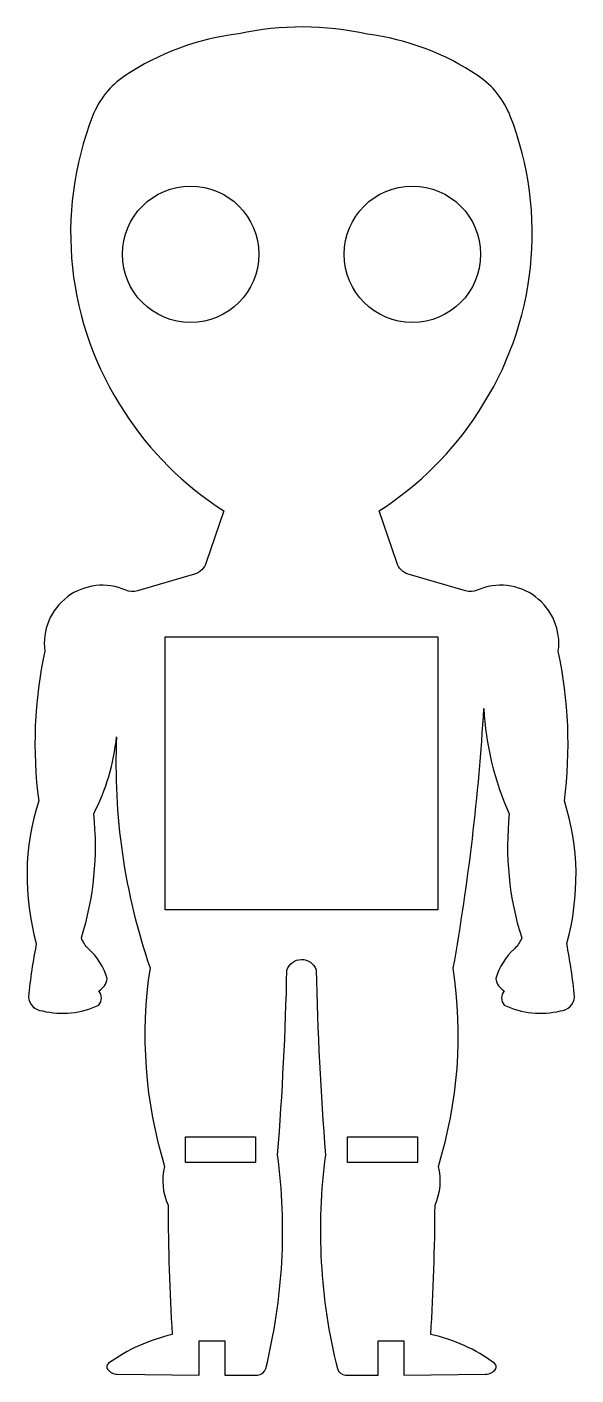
# Model space of a CAD drawing. Header units: millimetres. Extents: x 2 to 66, y -61 to 98.
import ezdxf

# ---------------------------------------------------------------- set-up
doc = ezdxf.new("R2010")
doc.units = ezdxf.units.MM
doc.layers.add('Corte exterior', color=1, linetype='Continuous', true_color=0xff0000)

msp = doc.modelspace()

# ---------------------------------------------------------------- linework, layer by layer
at = {"layer": 'Corte exterior'}
msp.add_lwpolyline([(59.23, -10.57, 0.141085), (57.03, -14.06, 0.236068), (58.02, -15.5, 0.374534), (58.02, -17.17, 0.169466), (64.61, -17.85, 0.366308), (66.28, -16.18, 0.019436), (65.35, -9.93, 0.146976), (65.07, 6.79, 0.085398), (64.36, 24.33, 0.586376), (54.85, 31.47, -0.17738), (53.48, 31.38), (46.78, 33.35, -0.256163), (45.42, 34.72), (43.36, 40.77, 0.108292), (55.03, 52.41, 0.243158), (58.73, 87.06, 0.154116), (54.96, 91.76, 0.117964), (41.98, 96.65, 0.109699), (26.92, 96.7, 0.117964), (13.54, 91.76, 0.154116), (9.77, 87.06, 0.243158), (13.48, 52.41, 0.108292), (25.15, 40.77), (23.09, 34.71, -0.256163), (21.73, 33.35), (15.03, 31.38, -0.17738), (13.66, 31.47, 0.586376), (4.16, 24.33, 0.085398), (3.45, 6.78, 0.146976), (3.17, -9.93, 0.019436), (2.24, -16.19, 0.366308), (3.91, -17.85, 0.169466), (10.5, -17.17, 0.374534), (10.5, -15.5, 0.236068), (11.48, -14.06, 0.141085), (9.29, -10.58, -0.09902), (8.45, -9.29, 0.104236), (9.9, 5.26, 0.094367), (12.58, 14.29, 0.094459), (16.5, -12.78, 0.112729), (18.21, -36.07, 0.169932), (18.61, -40.62, 0.014535), (19.1, -55.79, 0.09923), (11.63, -59.16, 0.399547), (11.51, -59.83, 0.260779), (12.7, -60.44), (22.26, -60.53), (22.26, -56.53), (25.26, -56.53), (25.26, -60.53), (29.1, -60.53, 0.34252), (30.07, -59.78, 0.094268), (31.46, -34.7, 0.014371), (32.55, -13.06, -0.718307), (35.97, -13.03, 0.013349), (37.06, -34.7, 0.094268), (38.46, -59.78, 0.34252), (39.43, -60.53), (43.26, -60.53), (43.26, -56.53), (46.26, -56.53), (46.26, -60.53), (55.83, -60.44, 0.260779), (57.01, -59.83, 0.399547), (56.89, -59.15, 0.106409), (49.42, -55.79, 0.014535), (49.91, -40.62, 0.169932), (50.31, -36.07, 0.112729), (52.05, -12.84, 0.029285), (55.64, 17.62, 0.094367), (58.62, 5.27, 0.104236), (60.07, -9.29, -0.09902)], format="xyb", close=True, dxfattribs=at)
for points in [[(34.76, 26), (50.26, 26), (50.26, -6), (18.26, -6), (18.26, 26), (33.76, 26)], [(28.86, -35.6), (20.66, -35.6), (20.66, -32.6), (28.86, -32.6)], [(39.66, -35.6), (39.66, -32.6), (47.86, -32.6), (47.86, -35.6)]]:
    msp.add_lwpolyline(points, close=True, dxfattribs=at)
for centre in [(21.26, 70.85), (21.26, 70.85), (47.26, 70.85)]:
    msp.add_circle(centre, 8, dxfattribs=at)

doc.saveas('drawing.dxf')
